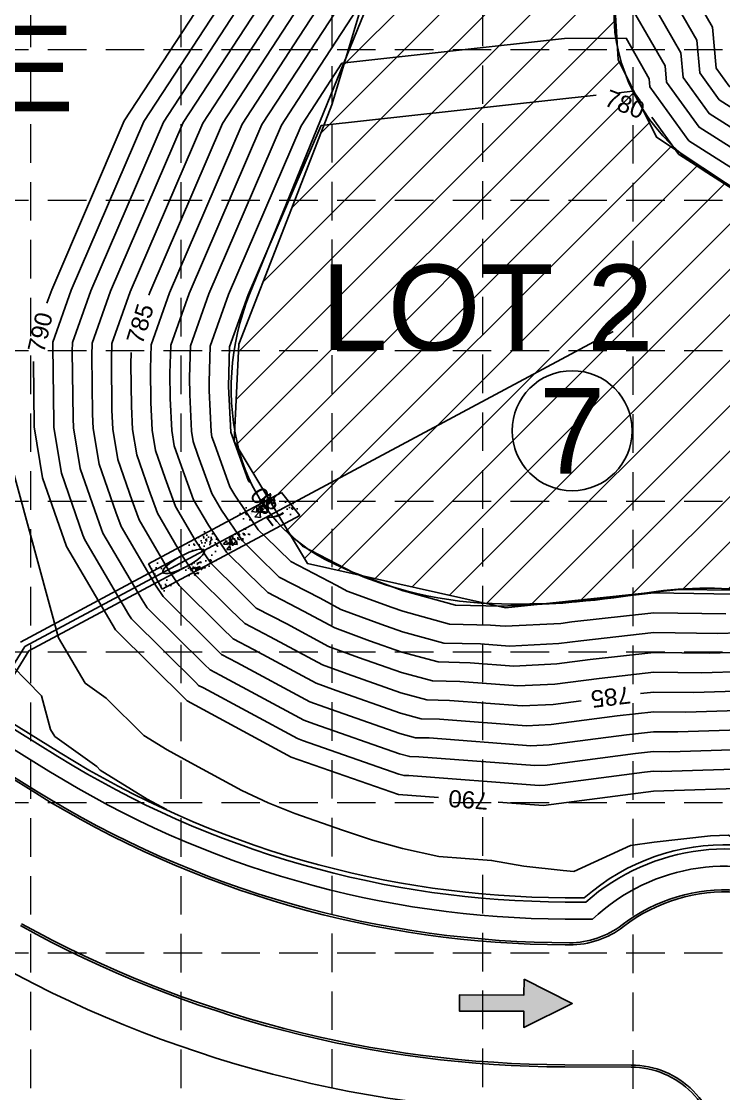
# Model space of a CAD drawing. Extents: x -1498 to -89, y 689 to 2942.
# Drawn here: x -549.7 to -385.8, y 1958.2 to 2208.5 of the extents above; entities that cross this region are included whole.
import ezdxf
from ezdxf.enums import TextEntityAlignment as Align

# ---------------------------------------------------------------- set-up
doc = ezdxf.new("R2010")
doc.units = 0
doc.header["$LTSCALE"] = 40
doc.header["$MEASUREMENT"] = 0
for name, pattern in [('DASHED', [0.75, 0.5, -0.25]), ('HIDDEN', [0.375, 0.25, -0.125]), ('PHANTOM2', [1.25, 0.625, -0.125, 0.125, -0.125, 0.125, -0.125])]:
    doc.linetypes.add(name, pattern=pattern)
doc.layers.get('0').update_dxf_attribs({"color": 2, "linetype": 'CONTINUOUS'})
for name, color, linetype in [('-HATCH', 2, 'CONTINUOUS'), ('ARROWS', 252, 'CONTINUOUS'), ('CONT-PROP-MAJ', 5, 'CONTINUOUS'), ('CONT-PROP-MIN', 3, 'CONTINUOUS'), ('CONT-PROP-TEXT', 4, 'CONTINUOUS'), ('CTRL-LOTS-TEXT', 2, 'CONTINUOUS'), ('CTRL-ROW', 3, 'PHANTOM2'), ('FEAT-PVMT-BC', 115, 'CONTINUOUS'), ('FEAT-PVMT-FC', 115, 'CONTINUOUS'), ('FEAT-PVMT-SWLK', 115, 'CONTINUOUS'), ('GRAD-CHAN', 1, 'CONTINUOUS'), ('GRID', 254, 'DASHED'), ('SODDED LOT', 2, 'CONTINUOUS'), ('UTIL-STRM-AG', 1, 'CONTINUOUS'), ('UTIL-STRM-CL', 2, 'CONTINUOUS'), ('UTIL-STRM-UG', 1, 'CONTINUOUS')]:
    doc.layers.add(name, color=color, linetype=linetype)
doc.styles.get("Standard").update_dxf_attribs({"font": 'ARIAL.TTF'})
pattern_1 = [(45, (0, 0), (-5.303300858899106, 5.303300858899107), [])]

# ---------------------------------------------------------------- blocks, each defined once
blk = doc.blocks.new('arrow')
blk.add_lwpolyline([(-67.00679329302966, -25.35842018353742), (-59.3270347441985, -25.41938721699262), (-59.57091179542658, -56.1384215279777), (-51.89114823905948, -56.19938584448118), (-51.64727869913713, -25.48035696739953), (-43.96752265407486, -25.54132400085473), (-55.30425519266737, -2.410587189246144), (-67.00678578172392, -25.35840795725562)], close=True)
at = {"color": 254}
for points in [[(-43.96751955730906, -25.54132267721434), (-67.00679354271597, -25.35841771446121), (-55.30425158724847, -2.410596210431322), (-67.00679354271597, -25.35841771446121)], [(-59.57090883123692, -56.13841801592571), (-51.89115083610795, -56.19938633684342), (-59.32703554756517, -25.41938603537892), (-51.64727755243712, -25.48035435629663)]]:
    blk.add_solid(points, dxfattribs=at)

msp = doc.modelspace()

# ---------------------------------------------------------------- hatches: boundary and pattern name
at = {"layer": '-HATCH'}
h = msp.add_hatch(dxfattribs=at)
h.set_pattern_fill('AR-CONC', color=1, scale=1.5, style=0)
h.set_pattern_definition([(49.99999999999999, (-1.245813786967119, 0.04448233537368651), (10.7589027390113, -0.9412820247389266), [1.125, -12.375]), (355, (-1.245813786967119, 0.04448233537368651), (-2.081270004195, 11.28288200550018), [0.8999999999999999, -9.899999999999999]), (100.4514, (-0.3492385869671191, -0.03395776462631349), (8.677640725710324, 10.3415931309143), [0.9561028500000002, -10.51713168]), (46.18420000000001, (-1.245813786967119, 3.044482335373687), (16.00861572938467, -2.482785214935271), [1.6875, -18.5625]), (96.6356, (0.08823738803288084, 2.837582730373686), (14.01994058323055, 14.61176806350663), [1.43415432, -15.775695]), (351.1842, (-1.245813786967119, 3.044482335373687), (14.01992917700441, 14.61177901387987), [1.35, -14.85]), (21, (0.2541862130328809, 2.294482335373687), (8.953605781776925, -6.039283359980082), [1.125, -12.375]), (326.0000000000001, (0.2541862130328809, 2.294482335373687), (3.649729978823726, 10.8772506757028), [0.8999999999999999, -9.899999999999999]), (71.4514, (1.000319708032881, 1.791208245373686), (12.60333942872235, 4.837957450649286), [0.9561028500000002, -10.51713168]), (37.50000000000001, (-1.245813786967119, 0.04448233537368651), (0.18239782975936, 4.993407807469673), [0, -9.78, 0, -10.05, 0, -9.9375]), (7.499999999999999, (-1.245813786967119, 0.04448233537368651), (3.946043061632229, 5.916175678235404), [0, -5.73, 0, -9.555, 0, -3.7875]), (327.5, (-4.590813786967119, 0.04448233537368651), (8.007336542586136, -0.338323076015697), [0, -3.75, 0, -11.7, 0, -15.525]), (317.5, (-6.090813786967119, 0.04448233537368651), (8.747792540135794, 1.501574734984765), [0, -4.875, 0, -7.77, 0, -11.025])])
h.paths.add_polyline_path([(-521.2751061095098, 2081.945697348314), (-518.0876272097003, 2075.995699174929), (-485.9617776878412, 2093.205867061606), (-490.2413561867955, 2098.570815571557)])
edge = h.paths.add_edge_path(flags=16)
edge.add_ellipse((-513.0702575780672, 2082.512341483631), major_axis=(-4.848146659794162, -2.597205029474248), ratio=0.2500000000000442, start_angle=0, end_angle=360)
h = msp.add_hatch(dxfattribs=at)
h.set_pattern_fill('AR-CONC', color=1, scale=1.5, style=0)
h.set_pattern_definition([(49.99999999999999, (-0.1334738866025873, 0.2668693375308067), (10.7589027390113, -0.9412820247389266), [1.125, -12.375]), (355, (-0.1334738866025873, 0.2668693375308067), (-2.081270004195, 11.28288200550018), [0.8999999999999999, -9.899999999999999]), (100.4514, (0.7631013133974127, 0.1884292375308066), (8.677640725710324, 10.3415931309143), [0.9561028500000002, -10.51713168]), (46.18420000000001, (-0.1334738866025873, 3.266869337530807), (16.00861572938467, -2.482785214935271), [1.6875, -18.5625]), (96.6356, (1.200577288397413, 3.059969732530806), (14.01994058323055, 14.61176806350663), [1.43415432, -15.775695]), (351.1842, (-0.1334738866025873, 3.266869337530807), (14.01992917700441, 14.61177901387987), [1.35, -14.85]), (21, (1.366526113397413, 2.516869337530807), (8.953605781776925, -6.039283359980082), [1.125, -12.375]), (326.0000000000001, (1.366526113397413, 2.516869337530807), (3.649729978823726, 10.8772506757028), [0.8999999999999999, -9.899999999999999]), (71.4514, (2.112659608397413, 2.013595247530807), (12.60333942872235, 4.837957450649286), [0.9561028500000002, -10.51713168]), (37.50000000000001, (-0.1334738866025873, 0.2668693375308067), (0.18239782975936, 4.993407807469673), [0, -9.78, 0, -10.05, 0, -9.9375]), (7.499999999999999, (-0.1334738866025873, 0.2668693375308067), (3.946043061632229, 5.916175678235404), [0, -5.73, 0, -9.555, 0, -3.7875]), (327.5, (-3.478473886602587, 0.2668693375308067), (8.007336542586136, -0.338323076015697), [0, -3.75, 0, -11.7, 0, -15.525]), (317.5, (-4.978473886602587, 0.2668693375308067), (8.747792540135794, 1.501574734984765), [0, -4.875, 0, -7.77, 0, -11.025])])
h.paths.add_polyline_path([(-520.1627662091453, 2082.168084350471), (-516.9752873093357, 2076.218086177086), (-484.8494377874766, 2093.428254063763), (-489.129016286431, 2098.793202573714)])
edge = h.paths.add_edge_path(flags=16)
edge.add_ellipse((-511.9579176777026, 2082.734728485788), major_axis=(-4.848146659794162, -2.597205029474248), ratio=0.2500000000000442, start_angle=0, end_angle=360)
h = msp.add_hatch(dxfattribs=at)
h.set_pattern_fill('AR-CONC', color=1, scale=1.5, style=0)
h.set_pattern_definition([(50, (0, 0), (10.7589027390113, -0.9412820247389266), [1.125, -12.375]), (355, (0, 0), (-2.081270004195, 11.28288200550018), [0.8999999999999999, -9.899999999999999]), (100.4514, (0.8965752, -0.0784401), (8.677640725710324, 10.3415931309143), [0.9561028500000002, -10.51713168]), (46.18420000000001, (0, 3), (16.00861572938467, -2.482785214935271), [1.6875, -18.5625]), (96.6356, (1.334051175, 2.793100395), (14.01994058323055, 14.61176806350663), [1.43415432, -15.775695]), (351.1842, (0, 3), (14.01992917700441, 14.61177901387987), [1.35, -14.85]), (21, (1.5, 2.25), (8.953605781776925, -6.039283359980082), [1.125, -12.375]), (326.0000000000001, (1.5, 2.25), (3.649729978823726, 10.8772506757028), [0.8999999999999999, -9.899999999999999]), (71.4514, (2.246133495, 1.74672591), (12.60333942872235, 4.837957450649286), [0.9561028500000002, -10.51713168]), (37.50000000000001, (0, 0), (0.18239782975936, 4.993407807469673), [0, -9.78, 0, -10.05, 0, -9.9375]), (7.499999999999999, (0, 0), (3.946043061632229, 5.916175678235404), [0, -5.73, 0, -9.555, 0, -3.7875]), (327.5, (-3.345, 0), (8.007336542586136, -0.338323076015697), [0, -3.75, 0, -11.7, 0, -15.525]), (317.5, (-4.845, 0), (8.747792540135794, 1.501574734984765), [0, -4.875, 0, -7.77, 0, -11.025])])
h.paths.add_polyline_path([(-520.0292923225427, 2081.90121501294), (-516.8418134227331, 2075.951216839555), (-484.715963900874, 2093.161384726232), (-488.9955423998284, 2098.526333236183)])
edge = h.paths.add_edge_path(flags=16)
edge.add_ellipse((-511.8244437911, 2082.467859148257), major_axis=(-4.848146659794162, -2.597205029474248), ratio=0.2500000000000442, start_angle=0, end_angle=360)
h = msp.add_hatch(dxfattribs=at)
h.set_pattern_fill('AR-CONC', color=1, scale=1.5, style=0)
h.set_pattern_definition([(49.99999999999999, (0.1334853890039085, 1.334340518977115), (10.7589027390113, -0.9412820247389266), [1.125, -12.375]), (355, (0.1334853890039085, 1.334340518977115), (-2.081270004195, 11.28288200550018), [0.8999999999999999, -9.899999999999999]), (100.4514, (1.030060589003909, 1.255900418977115), (8.677640725710324, 10.3415931309143), [0.9561028500000002, -10.51713168]), (46.18420000000001, (0.1334853890039085, 4.334340518977115), (16.00861572938467, -2.482785214935271), [1.6875, -18.5625]), (96.6356, (1.467536564003908, 4.127440913977114), (14.01994058323055, 14.61176806350663), [1.43415432, -15.775695]), (351.1842, (0.1334853890039085, 4.334340518977115), (14.01992917700441, 14.61177901387987), [1.35, -14.85]), (21, (1.633485389003908, 3.584340518977115), (8.953605781776925, -6.039283359980082), [1.125, -12.375]), (326.0000000000001, (1.633485389003908, 3.584340518977115), (3.649729978823726, 10.8772506757028), [0.8999999999999999, -9.899999999999999]), (71.4514, (2.379618884003909, 3.081066428977115), (12.60333942872235, 4.837957450649286), [0.9561028500000002, -10.51713168]), (37.50000000000001, (0.1334853890039085, 1.334340518977115), (0.18239782975936, 4.993407807469673), [0, -9.78, 0, -10.05, 0, -9.9375]), (7.499999999999999, (0.1334853890039085, 1.334340518977115), (3.946043061632229, 5.916175678235404), [0, -5.73, 0, -9.555, 0, -3.7875]), (327.5, (-3.211514610996091, 1.334340518977115), (8.007336542586136, -0.338323076015697), [0, -3.75, 0, -11.7, 0, -15.525]), (317.5, (-4.711514610996091, 1.334340518977115), (8.747792540135794, 1.501574734984765), [0, -4.875, 0, -7.77, 0, -11.025])])
h.paths.add_polyline_path([(-519.8958069335388, 2083.235555531917), (-516.7083280337292, 2077.285557358533), (-484.5824785118701, 2094.49572524521), (-488.8620570108245, 2099.86067375516)])
edge = h.paths.add_edge_path(flags=16)
edge.add_ellipse((-511.6909584020961, 2083.802199667234), major_axis=(-4.848146659794162, -2.597205029474248), ratio=0.2500000000000442, start_angle=0, end_angle=360)
h = msp.add_hatch(dxfattribs=at)
h.set_pattern_fill('AR-CONC', color=1, scale=1.5, style=0)
h.set_pattern_definition([(49.99999999999999, (1.067848604829123, 0.08895850206954492), (10.7589027390113, -0.9412820247389266), [1.125, -12.375]), (355, (1.067848604829123, 0.08895850206954492), (-2.081270004195, 11.28288200550018), [0.8999999999999999, -9.899999999999999]), (100.4514, (1.964423804829123, 0.01051840206954492), (8.677640725710324, 10.3415931309143), [0.9561028500000002, -10.51713168]), (46.18420000000001, (1.067848604829123, 3.088958502069545), (16.00861572938467, -2.482785214935271), [1.6875, -18.5625]), (96.6356, (2.401899779829123, 2.882058897069545), (14.01994058323055, 14.61176806350663), [1.43415432, -15.775695]), (351.1842, (1.067848604829123, 3.088958502069545), (14.01992917700441, 14.61177901387987), [1.35, -14.85]), (21, (2.567848604829123, 2.338958502069545), (8.953605781776925, -6.039283359980082), [1.125, -12.375]), (326.0000000000001, (2.567848604829123, 2.338958502069545), (3.649729978823726, 10.8772506757028), [0.8999999999999999, -9.899999999999999]), (71.4514, (3.313982099829123, 1.835684412069545), (12.60333942872235, 4.837957450649286), [0.9561028500000002, -10.51713168]), (37.50000000000001, (1.067848604829123, 0.08895850206954492), (0.18239782975936, 4.993407807469673), [0, -9.78, 0, -10.05, 0, -9.9375]), (7.499999999999999, (1.067848604829123, 0.08895850206954492), (3.946043061632229, 5.916175678235404), [0, -5.73, 0, -9.555, 0, -3.7875]), (327.5, (-2.277151395170876, 0.08895850206954492), (8.007336542586136, -0.338323076015697), [0, -3.75, 0, -11.7, 0, -15.525]), (317.5, (-3.777151395170876, 0.08895850206954492), (8.747792540135794, 1.501574734984765), [0, -4.875, 0, -7.77, 0, -11.025])])
h.paths.add_polyline_path([(-518.9614437177136, 2081.99017351501), (-515.773964817904, 2076.040175341625), (-483.6481152960449, 2093.250343228302), (-487.9276937949992, 2098.615291738252)])
edge = h.paths.add_edge_path(flags=16)
edge.add_ellipse((-510.7565951862709, 2082.556817650327), major_axis=(-4.848146659794162, -2.597205029474248), ratio=0.2500000000000442, start_angle=0, end_angle=360)
h = msp.add_hatch(dxfattribs=at)
h.set_pattern_fill('AR-CONC', color=1, scale=1.5, style=0)
h.set_pattern_definition([(49.99999999999999, (-0.4894272556794022, -1.200905850212621), (10.7589027390113, -0.9412820247389266), [1.125, -12.375]), (355, (-0.4894272556794022, -1.200905850212621), (-2.081270004195, 11.28288200550018), [0.8999999999999999, -9.899999999999999]), (100.4514, (0.4071479443205979, -1.279345950212621), (8.677640725710324, 10.3415931309143), [0.9561028500000002, -10.51713168]), (46.18420000000001, (-0.4894272556794022, 1.799094149787379), (16.00861572938467, -2.482785214935271), [1.6875, -18.5625]), (96.6356, (0.8446239193205978, 1.592194544787379), (14.01994058323055, 14.61176806350663), [1.43415432, -15.775695]), (351.1842, (-0.4894272556794022, 1.799094149787379), (14.01992917700441, 14.61177901387987), [1.35, -14.85]), (21, (1.010572744320598, 1.049094149787379), (8.953605781776925, -6.039283359980082), [1.125, -12.375]), (326.0000000000001, (1.010572744320598, 1.049094149787379), (3.649729978823726, 10.8772506757028), [0.8999999999999999, -9.899999999999999]), (71.4514, (1.756706239320598, 0.545820059787379), (12.60333942872235, 4.837957450649286), [0.9561028500000002, -10.51713168]), (37.50000000000001, (-0.4894272556794022, -1.200905850212621), (0.18239782975936, 4.993407807469673), [0, -9.78, 0, -10.05, 0, -9.9375]), (7.499999999999999, (-0.4894272556794022, -1.200905850212621), (3.946043061632229, 5.916175678235404), [0, -5.73, 0, -9.555, 0, -3.7875]), (327.5, (-3.834427255679402, -1.200905850212621), (8.007336542586136, -0.338323076015697), [0, -3.75, 0, -11.7, 0, -15.525]), (317.5, (-5.334427255679402, -1.200905850212621), (8.747792540135794, 1.501574734984765), [0, -4.875, 0, -7.77, 0, -11.025])])
h.paths.add_polyline_path([(-520.5187195782221, 2080.700309162728), (-517.3312406784125, 2074.750310989343), (-485.2053911565534, 2091.96047887602), (-489.4849696555078, 2097.32542738597)])
edge = h.paths.add_edge_path(flags=16)
edge.add_ellipse((-512.3138710467795, 2081.266953298044), major_axis=(-4.848146659794162, -2.597205029474248), ratio=0.2500000000000442, start_angle=0, end_angle=360)
at = {"layer": 'GRAD-CHAN', "linetype": 'Continuous'}
h = msp.add_hatch(dxfattribs=at)
h.set_pattern_fill('ANSI31', color=5, scale=60, style=0)
h.set_pattern_definition(pattern_1)
h.paths.add_polyline_path([(-322.1609258969011, 2049.157935415402), (-288.0052957986627, 2106.420015608302), (-401.5015971480725, 2181.465346109215), (-410.3962903973079, 2199.604265610892), (-412.5310220323763, 2234.459446046126), (-427.0760719928867, 2291.524381337052), (-462.7201622363373, 2334.417650956658), (-517.2038664520005, 2356.908660349849), (-665.2751738983243, 2364.295993388837), (-681.7680828931316, 2319.633176108481), (-609.325904456271, 2309.79507062868), (-510.209555187037, 2308.299763438199), (-474.0028280182578, 2276.775746051088), (-461.0988064569256, 2243.066689690415), (-477.2815587954874, 2189.006883939697), (-488.3109767649858, 2160.553676164262), (-498.9846141959124, 2133.167462314916), (-500.0519765560448, 2110.404897915221), (-482.9741649643274, 2081.951690139786), (-436.7217545364583, 2071.637401866028), (-396.1619433626247, 2075.90538667365), (-370.1894385216729, 2075.54972203162), (-344.5727142192927, 2064.879769115832), (-322.8696588188668, 2050.297500586085)])
at = {"layer": 'SODDED LOT', "linetype": 'Continuous'}
h = msp.add_hatch(dxfattribs=at)
h.set_pattern_fill('ANSI31', color=256, scale=60, style=0)
h.set_pattern_definition(pattern_1)
h.paths.add_polyline_path([(-875.380988619976, 1198.25064252826), (-875.035203375317, 1052.724119267622), (-815.9054664425148, 1053.415455322261), (-816.251251687172, 1197.904974500941)])
h.paths.add_polyline_path([(-360.0689778574779, 1463.810326588778), (-223.944822537007, 1463.306339446583), (-223.4406607028432, 1408.875450499058), (-360.283727725011, 1409.180164674686)])
h.paths.add_polyline_path([(-735.3661224161187, 2022.023952424515), (-629.45047553728, 1959.742119428206), (-608.6827025416169, 1993.420441332768), (-598.9910766772955, 2009.106235350045), (-598.6840660337857, 2013.789273437915), (-599.3994925073166, 2021.417824315864), (-602.3406685050722, 2027.616013036723), (-606.394736518545, 2032.065998478578), (-609.2564309102672, 2033.814207926261), (-694.791993292918, 2087.026363544829), (-700.5921031056314, 2077.72938272875)])
h.paths.add_polyline_path([(-915.7014782504612, 1518.725098957657), (-791.7794863190866, 1517.605712184128), (-791.032968849735, 1743.722673208436), (-915.7014782504612, 1742.976411246965)])
h.paths.add_polyline_path([(-1077.910024363673, 1352.130394424815), (-953.2010495085287, 1352.461812806493), (-953.7072012584449, 1297.393983204874), (-1077.962084240506, 1297.812811750503)])
h.paths.add_polyline_path([(-1070.216757014938, 2354.027174105138), (-1064.554365475604, 2363.546992236851), (-968.2710495726496, 2520.795748989505), (-874.5732438584528, 2461.982532657868), (-977.0305666921722, 2295.495810829327)])
edge = h.paths.add_edge_path()
edge.add_line((-1356.955668666578, 2233.538252885843), (-1160.325030770842, 2150.053570213011))
edge.add_line((-1160.325030770842, 2150.053570213011), (-1137.265334925411, 2197.403094675179))
edge.add_line((-1137.265334925411, 2197.403094675179), (-1106.373572231965, 2253.534675745553))
edge.add_line((-1106.373572231965, 2253.534675745553), (-1084.871957415267, 2287.489268052562))
edge.add_line((-1084.871957415267, 2287.489268052562), (-1075.835048340447, 2304.62232023533))
edge.add_line((-1075.835048340447, 2304.62232023533), (-1074.135131177994, 2311.013563895568))
edge.add_line((-1074.135131177994, 2311.013563895568), (-1075.745352600381, 2319.27652010105))
edge.add_line((-1075.745352600381, 2319.27652010105), (-1078.536410734121, 2323.998211123804))
edge.add_line((-1078.536410734121, 2323.998211123804), (-1083.367075001283, 2328.397971191284))
edge.add_line((-1083.367075001283, 2328.397971191284), (-1131.040464367745, 2357.781850863873))
edge.add_line((-1131.040464367745, 2357.781850863873), (-1136.779933510847, 2348.16310564682))
edge.add_line((-1136.779933510847, 2348.16310564682), (-1204.166946630341, 2239.507614504957))
edge.add_line((-1204.166946630341, 2239.507614504957), (-1202.490298829538, 2242.263983297362))
edge.add_line((-1202.490298829538, 2242.263983297362), (-1259.929527565697, 2271.908427918804))
edge.add_line((-1259.929527565697, 2271.908427918804), (-1186.100432506724, 2392.422986162896))
edge.add_line((-1186.100432506724, 2392.422986162896), (-1263.124354558571, 2440.197822451028))
edge.add_line((-1263.124354558571, 2440.197822451028), (-1268.333781460333, 2442.213684658317))
edge.add_line((-1268.333781460333, 2442.213684658317), (-1276.904141559417, 2442.045693056704))
edge.add_line((-1276.904141559417, 2442.045693056704), (-1279.760924424976, 2441.037768121737))
edge.add_line((-1279.760924424976, 2441.037768121737), (-1285.138401437325, 2439.861851585157))
edge.add_arc((-1296.388269308244, 2477.442215824039), 39.22809329345707, 77.11254644512252, 286.665330944243, ccw=False)
edge.add_line((-1287.638966378536, 2515.682155699572), (-1242.592829422001, 2722.583025432946))
edge.add_line((-1242.592829422001, 2722.583025432946), (-1353.538672756116, 2823.752381960453))
edge.add_line((-1353.538672756116, 2823.752381960453), (-1356.598898626875, 2240.244598775067))
edge.add_line((-1356.598898626875, 2240.244598775067), (-1356.955668666578, 2233.538252885843))
h.paths.add_polyline_path([(-995.8969464311285, 1052.969601799336), (-995.2785082212831, 1198.376242976263), (-1154.555494345805, 1198.178092709049), (-1154.761191822028, 1194.271302525272), (-1166.485614397085, 1194.271302525272), (-1166.485614397085, 1198.383713245037), (-1171.216518321391, 1197.972472173061), (-1178.621420422185, 1194.888164133237), (-1181.089709620046, 1192.215090996712), (-1180.731179712655, 1052.988663013634)])
h.paths.add_polyline_path([(-480.1734832041657, 1197.724078025441), (-425.4683527011566, 1197.447881647126), (-425.9424127461753, 1052.476810807288), (-480.7358471984644, 1052.262011278784), (-480.2790982702445, 1196.203751871805)])
h.paths.add_polyline_path([(-353.5970126745124, 1243.741513536016), (-224.2705936001166, 1244.084374814952), (-224.04602068026, 1129.818329364937), (-353.3579467266391, 1204.39563874074), (-348.6809200588687, 1218.745408190008), (-348.6809200588687, 1228.693566968466), (-350.9114430804166, 1238.727482705233)])

# ---------------------------------------------------------------- linework, layer by layer
at = {"layer": 'CONT-PROP-MAJ', "color": 35}
for points in [[(-427.1588, 2303.3059), (-417.8036, 2287.2719), (-417.1033, 2286.0716), (-416.5979, 2284.9065), (-416.1285, 2283.5401), (-415.629, 2282.0859), (-408.8241, 2262.2769), (-408.5836, 2261.5771), (-406.1782, 2241.8649), (-399.2112, 2225.987), (-388.3939, 2207.1625), (-387.5157, 2197.5694), (-384.4827, 2193.372), (-355.4741, 2174.9572)], [(-485.9863, 2281.2822), (-480.377, 2273.4697), (-479.0512000000001, 2271.0501), (-473.9042, 2260.7458), (-470.5537, 2249.5645), (-470.3458, 2246.5176), (-469.5942, 2235.4988), (-486.2191, 2210.0235), (-502.7743, 2184.655), (-519.7325000000001, 2145.2651), (-519.9622, 2144.6191)], [(-543.7726, 2142.7451), (-542.6572, 2145.8823), (-525.6990000000001, 2185.2722), (-492.6217, 2235.9586), (-492.5189, 2236.1161), (-492.5236, 2236.1842), (-493.4785, 2250.1818), (-493.4851, 2250.2041), (-493.4954, 2250.2247), (-500.3741, 2262.7784), (-500.3876, 2262.7971), (-508.4585, 2271.6534), (-508.4769, 2271.6693), (-514.1919, 2274.6588)], [(-496.4285, 2100.8844), (-496.7929, 2101.4253), (-496.8044, 2101.4448), (-500.85, 2112.5861), (-500.8556, 2112.6022), (-500.8575, 2112.614), (-501.3633, 2123.2816), (-501.3635, 2123.3011), (-501.1106, 2132.5462), (-496.8078, 2144.6479), (-479.8496, 2184.0378), (-479.7554, 2184.1823), (-415.5608, 2191.2871)], [(-410.2687, 2191.8729), (-407.0675, 2192.2272), (-406.9255, 2192.2278), (-406.8718, 2192.1345), (-406.8701, 2192.1153), (-405.3081, 2189.9537)], [(-402.5449, 2186.1296), (-396.2548, 2177.4244), (-396.1224, 2177.3403), (-286.1776, 2107.2032), (-286.1687, 2107.2023), (-286.1518, 2107.1955), (-286.1385, 2107.1686), (-286.1071, 2107.1506), (-286.1647, 2107.0583), (-286.7651, 2106.1131), (-304.8524, 2077.6991), (-304.8556, 2077.6966), (-322.2813, 2049.0483), (-322.3379, 2048.956), (-322.3919, 2048.9859), (-329.4278, 2053.4769)], [(-524.0879, 2131.2408), (-524.1639, 2128.4607), (-524.0394, 2118.6575), (-523.7822, 2113.2312), (-522.8104000000001, 2107.2968), (-520.0139, 2099.2553), (-517.9911000000001, 2093.6846), (-512.2625, 2083.9352), (-509.2283, 2079.4312), (-500.886, 2071.1539), (-497.5989, 2067.9537), (-491.6568, 2064.872), (-479.4738, 2058.3048), (-473.6582, 2056.1714), (-461.1401, 2051.7941), (-455.0716, 2050.1348), (-449.7616, 2050.0162), (-432.8268, 2048.7259), (-425.6205, 2049.0815), (-419.083, 2049.9359)], [(-452.3567, 2027.3271), (-461.7115, 2028.0399), (-486.7226, 2036.7857), (-511.0642, 2049.907), (-527.7321000000001, 2066.445), (-539.1778, 2085.9244), (-544.7652, 2101.9913), (-546.7069, 2113.8484), (-546.7156, 2114.0334), (-546.907, 2129.1004)], [(-487.966, 2089.7316), (-484.1335, 2086.0004), (-472.2493, 2079.8371), (-472.225, 2079.824), (-460.5937, 2075.5571), (-460.5687, 2075.5484), (-448.4317, 2072.2296), (-437.8118, 2071.9925), (-437.778, 2071.99), (-423.3653, 2072.7012), (-423.3396, 2072.7045), (-402.0998, 2075.075), (-383.3886, 2074.838), (-383.3644, 2074.8388), (-368.9517, 2073.1794), (-358.0789, 2070.0977), (-346.1948, 2064.1714), (-346.1501, 2064.1507), (-341.2287, 2061.0094)], [(-268.3032, 1993.2011), (-282.1757, 1996.4568), (-290.1199, 2007.0328), (-291.5373, 2008.2182), (-306.9424, 2018.2518), (-308.2814, 2019.0167), (-313.3918, 2021.3556), (-332.8915, 2032.1478), (-339.6795, 2036.4806), (-362.0757, 2046.8859), (-368.0177, 2049.849), (-373.4542, 2051.3899), (-380.6605, 2052.2195), (-392.7715, 2051.8307), (-402.1271, 2051.9492), (-405.1833, 2051.6081)], [(-438.3972, 2026.2635), (-427.8756, 2025.4618), (-402.1545, 2028.8234), (-377.9566, 2029.6003), (-346.5868, 2010.1209), (-322.8145, 2008.6943), (-316.4266, 2005.7707), (-301.6979, 1997.3565), (-299.1304, 1995.6842), (-295.9098, 1992.9907)]]:
    msp.add_lwpolyline(points, dxfattribs=at)
at = {"layer": 'CONT-PROP-MIN', "color": 35}
for points in [[(-515.8808, 2024.5239), (-520.3344000000001, 2026.9688), (-531.2978, 2033.7073), (-532.1382, 2034.5412), (-541.9486, 2041.6112), (-542.8937000000001, 2043.2196), (-545.051, 2051.0941), (-565.5114, 2071.9295), (-632.2493000000001, 2155.1813), (-694.5297, 2239.5443), (-684.1335, 2288.02), (-702.1512, 2293.6664), (-706.0021, 2295.1366), (-715.0396000000001, 2297.6421), (-716.8791, 2298.6414), (-728.0959, 2305.5786), (-739.4064000000001, 2312.4469), (-745.0462, 2318.6493), (-795.7874, 2350.1122)], [(-465.0093, 2235.3754), (-484.9386, 2204.8365), (-498.1894, 2184.5316), (-515.1476, 2145.1417), (-519.4504000000001, 2133.04), (-519.6038, 2127.4288), (-519.5042, 2119.5823), (-519.1973, 2113.1078), (-518.4194, 2108.3578), (-516.1811, 2101.9214), (-513.7537, 2095.2366), (-509.1686, 2087.4332), (-505.5275, 2082.0284), (-498.8503, 2075.4033), (-494.9058, 2071.563), (-487.7753, 2067.865), (-478.024, 2062.6087), (-471.0453, 2060.0486), (-461.0258, 2056.545), (-453.7436, 2054.5537), (-447.3717, 2054.4115), (-433.817, 2053.3787), (-425.1694, 2053.8054), (-414.8656, 2055.1521), (-402.1217, 2056.5744), (-390.8949, 2056.4322), (-381.2013, 2056.7434)], [(-491.3412, 2230.7716), (-521.114, 2185.1488), (-538.0722000000001, 2145.7589), (-542.375, 2133.6572), (-542.4043, 2132.5884), (-542.1804000000001, 2114.9582), (-542.1219, 2113.725), (-540.3742, 2103.0524), (-535.345, 2088.5906), (-534.9405, 2087.4764), (-524.6382, 2069.943), (-524.0313, 2069.0422), (-509.0286, 2054.1564), (-508.3711, 2053.5163), (-507.1827, 2052.9), (-485.2728, 2041.0895), (-484.1097, 2040.6628), (-461.5972, 2032.7907), (-460.3835, 2032.4589), (-459.3215, 2032.4352), (-459.3215, 2032.4352), (-428.8658, 2030.1146), (-427.4246, 2030.1857), (-404.273, 2033.2115), (-402.149, 2033.4486), (-400.2779, 2033.4249), (-378.4974, 2034.1241)], [(-333.7434, 2156.4783), (-386.8371, 2190.1825), (-391.3866, 2196.4786), (-392.0895, 2204.1569), (-408.3154, 2232.3936)], [(-381.7421, 2061.2672), (-389.0183, 2061.0336), (-402.1162, 2061.1996), (-416.9841, 2059.5402), (-424.7184, 2058.5294), (-434.8073, 2058.0315), (-444.9817, 2058.8068), (-452.4156, 2058.9727), (-460.9116, 2061.2958), (-468.4324, 2063.9257), (-476.5743000000001, 2066.9125), (-483.8938, 2070.858), (-492.2127, 2075.1724), (-496.8147, 2079.6527), (-501.8267, 2084.6256), (-506.0747, 2090.9312), (-509.5164, 2096.7887), (-512.3484, 2104.5876), (-514.0285, 2109.4189), (-514.6123, 2112.9843), (-514.969, 2120.5071), (-515.0438, 2126.3969), (-514.8654, 2132.9165), (-510.5626, 2145.0182), (-493.6044, 2184.4081), (-483.6581, 2199.6495), (-465.2317, 2227.8854)], [(-411.9264, 2229.2407), (-395.7851, 2201.1513), (-395.2574, 2195.3877), (-389.1915, 2186.9929), (-349.3381, 2161.6938)], [(-490.0607, 2225.5846), (-516.5291, 2185.0253), (-533.4873, 2145.6354), (-537.7901, 2133.5337), (-537.8442, 2131.5564), (-537.6452, 2115.8831), (-537.537, 2113.6015), (-535.9833, 2104.1135), (-531.5122, 2091.2567), (-530.7031000000001, 2089.0285), (-521.5443, 2073.4411), (-520.3306, 2071.6395), (-506.9929, 2058.4058), (-505.6781, 2057.1257), (-503.3012000000001, 2055.893), (-483.8231, 2045.3934), (-481.4968, 2044.54), (-461.4829, 2037.5416), (-459.0555, 2036.8778), (-456.9316, 2036.8304), (-429.8561, 2034.7674), (-426.9735, 2034.9097), (-406.3915, 2037.5996), (-402.1436, 2038.0737), (-398.4013, 2038.0263), (-379.0382, 2038.648)], [(-488.7802, 2220.3975), (-511.9442, 2184.9019), (-528.9024000000001, 2145.512), (-533.2052, 2133.4103), (-533.2841000000001, 2130.5245), (-533.1099, 2116.8079), (-532.9521, 2113.4781), (-531.5923, 2105.1746), (-527.6795000000001, 2093.9229), (-526.4658000000001, 2090.5805), (-518.4504000000001, 2076.9391), (-516.6298, 2074.2367), (-504.9573, 2062.6551), (-502.985, 2060.735), (-499.4197, 2058.886), (-482.3733, 2049.6972), (-478.8839, 2048.4171), (-461.3687, 2042.2924), (-457.7276, 2041.2968), (-454.5416, 2041.2257), (-430.8463, 2039.4203), (-426.5225, 2039.6336), (-408.51, 2041.9877), (-402.1381, 2042.6989), (-396.5247, 2042.6278), (-379.5789, 2043.1718)], [(-380.1197, 2047.6957), (-394.6481, 2047.2292), (-402.1326, 2047.3241), (-410.6285, 2046.3758), (-426.0715, 2044.3575), (-431.8366, 2044.0731), (-452.1516, 2045.621), (-456.3996, 2045.7158), (-461.2544, 2047.0433), (-476.2711, 2052.2943), (-480.9236, 2054.001), (-495.5382, 2061.879), (-500.2919, 2064.3444), (-502.9216, 2066.9045), (-512.929, 2076.8339), (-515.3564, 2080.4371), (-522.2284000000001, 2092.1326), (-523.8467, 2096.5891), (-527.2014, 2106.2357), (-528.3671, 2113.3547), (-528.5747, 2117.7327), (-528.724, 2129.4926), (-528.6202000000001, 2133.2869), (-524.3174, 2145.3886), (-507.3592, 2184.7785), (-487.4996, 2215.2105)], [(-410.2594, 2216.9031), (-399.4807, 2198.1457), (-399.1283, 2194.2969), (-391.5459, 2183.8034), (-364.9329, 2166.9093)], [(-382.2828, 2065.7911), (-387.1418, 2065.6351), (-402.1107, 2065.8247), (-419.1026, 2063.9283), (-424.2674, 2063.2533), (-435.7975, 2062.6843), (-442.5917, 2063.202), (-451.0876, 2063.3917), (-460.7973, 2066.0467), (-465.8195, 2067.8028), (-475.1245, 2071.2163), (-480.0123, 2073.8511), (-489.5197, 2078.7817), (-494.779, 2083.902), (-498.1259, 2087.2229), (-502.9808, 2094.4293), (-505.2791, 2098.3407), (-508.5156, 2107.2538), (-509.6375, 2110.48), (-510.0274, 2112.8609), (-510.4337, 2121.4319), (-510.4837, 2125.3649), (-510.2805, 2132.7931), (-505.9777, 2144.8948), (-489.0195000000001, 2184.2847), (-482.3776, 2194.4625), (-470.0729, 2213.3177)], [(-385.2652, 2070.2365), (-402.1052, 2070.4499), (-421.2211, 2068.3164), (-423.8163, 2067.9772), (-436.7878, 2067.3372), (-440.2018, 2067.5973), (-449.7597, 2067.8106), (-460.683, 2070.7975), (-463.2066, 2071.68), (-473.6748, 2075.5201), (-476.1308, 2076.8441), (-486.8266, 2082.3911), (-492.7434, 2088.1514), (-494.4252, 2089.8201), (-499.8869, 2097.9273), (-501.0417, 2099.8927), (-504.6828, 2109.92), (-505.2466, 2111.5411), (-505.4425000000001, 2112.7375), (-505.8985, 2122.3567), (-505.9236, 2124.333), (-505.6956, 2132.6697), (-501.3928, 2144.7714), (-484.4346, 2184.1613), (-481.0971, 2189.2755), (-474.9142000000001, 2198.75), (-422.9351, 2204.5029), (-408.5924, 2204.5654), (-403.1763, 2195.1401), (-402.9992, 2193.2061), (-393.9003, 2180.6139), (-380.5276, 2172.1248)], [(-379.3597, 2015.0125), (-384.6784, 2018.5511), (-388.8781, 2018.4163), (-402.0264, 2016.8714), (-407.5741, 2016.1463), (-420.7415, 2010.0398), (-423.2283, 2010.3295), (-432.4405, 2011.3197), (-439.9755, 2012.6474), (-452.2777, 2013.5848), (-460.7859, 2015.3938), (-467.7792, 2017.3465), (-474.7319, 2019.6784), (-485.8642, 2023.5711), (-492.0942, 2026.1062), (-498.2901000000001, 2028.9987), (-510.1839000000001, 2035.4101), (-515.6993, 2038.4379), (-521.181, 2041.8072), (-529.9352, 2050.4931), (-534.8404, 2054.0281), (-541.0357, 2064.572), (-554.9193, 2115.2492)]]:
    msp.add_lwpolyline(points, dxfattribs=at)
at = {"layer": 'CTRL-LOTS-TEXT', "color": 7}
msp.add_circle((-421.16052846399, 2112.958824553381), 14, dxfattribs=at)
at = {"layer": 'CTRL-ROW', "color": 7, "linetype": 'Continuous'}
for p, q in [((-540.669541236106, 2037.750756124663), (-774.432111802819, 2182.811500669242)), ((-422.7556349423788, 2003.933144326833), (-418.3275491981676, 2003.918913414451))]:
    msp.add_line(p, q, dxfattribs=at)
for centre, radius, start, end in [((-422.0325372121982, 2228.931982389772), 225, 238.1784395550803, 269.8158643580762), ((-385.376344886918, 1966.312821694647), 50, 318.4062422488057, 131.2254864673476), ((-422.0325372121982, 2228.931982389772), 275, 239.1965411814503, 269.8158643580762)]:
    msp.add_arc(centre, radius, start, end, dxfattribs=at)
at = {"layer": 'FEAT-PVMT-BC', "color": 7, "linetype": 'Continuous'}
for p, q in [((-546.2059347572222, 2028.828965565624), (-771.8964091038526, 2168.880592162527)), ((-407.3826588106737, 1964.383534912149), (-422.8825787661212, 1964.433348311339))]:
    msp.add_line(p, q, dxfattribs=at)
for centre, radius, start, end in [((-422.0325372121972, 2228.931982389772), 235.4999999999999, 238.1784395550801, 270.0624904380459), ((-385.376344886918, 1966.312821694647), 39.5, 321.9935234746544, 127.6382052414992), ((-422.0325372121974, 2228.931982389771), 264.4999999999992, 241.0769450144373, 269.8158643580761), ((-421.7114081825624, 2013.429837467099), 20, 269.8158643580765, 307.6382052414992), ((-407.4469341644673, 1944.383638195443), 19.99999999999989, 359.8158643580765, 89.81586435807677)]:
    msp.add_arc(centre, radius, start, end, dxfattribs=at)
at = {"layer": 'FEAT-PVMT-FC', "color": 7, "linetype": 'Continuous'}
for p, q in [((-546.4695725439419, 2028.404118396146), (-772.1600468905724, 2168.455744993048)), ((-421.777290420201, 1992.929943332476), (-422.7909863869651, 1992.933201132645)), ((-407.3810519268288, 1964.883532330067), (-422.8809718822764, 1964.933345729257))]:
    msp.add_line(p, q, dxfattribs=at)
for centre, radius, start, end in [((-422.0325372121972, 2228.931982389772), 235.9999999999999, 238.1784395550801, 269.815864358076), ((-385.376344886918, 1966.312821694647), 39, 321.9935234746544, 127.6382052414992), ((-422.0325372121974, 2228.931982389771), 263.9999999999992, 241.0769450144373, 269.8158643580761), ((-421.7114081825624, 2013.429837467099), 20.5, 269.8158643580765, 307.6382052414992), ((-407.4469341644673, 1944.383638195443), 20.49999999999989, 359.8158643580765, 89.81586435807677)]:
    msp.add_arc(centre, radius, start, end, dxfattribs=at)
at = {"layer": 'FEAT-PVMT-SWLK', "color": 7, "linetype": 'Continuous'}
for p, q in [((-541.1968168095457, 2036.901061785707), (-775.8090817152145, 2182.489081903725)), ((-543.3059191033041, 2033.502284429883), (-777.9181840089728, 2179.090304547901)), ((-422.7588487100684, 2002.933149490998), (-417.9506156172586, 2002.91769686704)), ((-422.7717037808269, 1998.933170147657), (-416.396485698644, 1998.912681571964))]:
    msp.add_line(p, q, dxfattribs=at)
for centre, radius, start, end in [((-422.0325372121982, 2228.931982389772), 226, 238.1784395550803, 269.8158643580762), ((-422.0325372121982, 2228.931982389772), 230, 238.1784395550803, 269.8158643580762), ((-385.376344886918, 1966.312821694647), 49, 351.8627266643691, 131.6655292133533), ((-385.376344886918, 1966.312821694647), 45, 351.8627266643693, 133.5776070507552)]:
    msp.add_arc(centre, radius, start, end, dxfattribs=at)
at = {"layer": 'GRAD-CHAN', "color": 5}
for p, q in [((-411.2215974790715, 2206.040284489303), (-412.4611134249355, 2236.037926044411)), ((-466.4856708292837, 2218.352375740789), (-496.4481209269679, 2144.812575399208)), ((-286.3181192085515, 2107.054157825208), (-390.5808010716992, 2173.762634936344))]:
    msp.add_line(p, q, dxfattribs=at)
at = {"layer": 'GRAD-CHAN', "color": 5, "linetype": 'Continuous'}
msp.add_lwpolyline([(-322.1609258969011, 2049.157935415402), (-288.0052957986627, 2106.420015608302), (-401.5015971480725, 2181.465346109215), (-410.3962903973079, 2199.604265610892), (-412.5310220323763, 2234.459446046126), (-427.0760719928867, 2291.524381337052), (-462.7201622363373, 2334.417650956658), (-517.2038664520005, 2356.908660349849), (-665.2751738983243, 2364.295993388837), (-681.7680828931316, 2319.633176108481), (-609.325904456271, 2309.79507062868), (-510.209555187037, 2308.299763438199), (-474.0028280182578, 2276.775746051088), (-461.0988064569256, 2243.066689690415), (-477.2815587954874, 2189.006883939697), (-488.3109767649858, 2160.553676164262), (-498.9846141959124, 2133.167462314916), (-500.0519765560448, 2110.404897915221), (-482.9741649643274, 2081.951690139786), (-436.7217545364583, 2071.637401866028), (-396.1619433626247, 2075.90538667365), (-370.1894385216729, 2075.54972203162), (-344.5727142192927, 2064.879769115832), (-322.8696588188668, 2050.297500586085)], close=True, dxfattribs=at)
at = {"layer": 'GRAD-CHAN', "color": 5}
for centre, radius, start, end in [((-365.9582987708484, 2212.24662130874), 45.68681239336058, 187.8074998957887, 237.3884139629009), ((-442.6010275239189, 2122.873559498971), 58.14490421892131, 157.8324576364667, 194.9472218978698), ((-460.3989660395277, 2118.122183595618), 39.72366136236147, 194.9472218978695, 242.3987175264256), ((-436.5671970892001, 2163.705668017791), 91.16107248858675, 242.3987175264257, 267.9347740218537), ((-433.6878823629071, 2243.552198543975), 171.0595010736459, 267.9347740218537, 279.6897985127782), ((-389.9935788515344, 1987.655664615268), 88.54063035172501, 64.56212727326445, 99.68979851277821)]:
    msp.add_arc(centre, radius, start, end, dxfattribs=at)
at = {"layer": 'GRID', "color": 252, "linetype": 'HIDDEN', "lineweight": 0, "ltscale": 0.9}
for p, q in [((-547.5481157472864, 865.9980592966054), (-547.5481157472864, 2905.039997108538)), ((-512.3945163899238, 865.9925324156594), (-512.3945163899236, 2905.039997108538)), ((-477.0746221161903, 866.0724782106889), (-477.2409170324656, 2905.039997108538)), ((-441.9582690995369, 866.2436985750647), (-442.0873176751029, 2905.039997108538)), ((-406.8316639625732, 865.8217826390961), (-406.9337183177404, 2905.039997108538)), ((-1461.541699039002, 2201.968009960903), (-125.7049234587437, 2201.968009960903)), ((-1461.541699039002, 2166.814410603636), (-125.7049234587437, 2166.814410603636)), ((-1461.541699039002, 2131.660811246177), (-125.7049234587437, 2131.660811246177)), ((-1461.541699039002, 2096.50721188891), (-125.7049234587437, 2096.50721188891)), ((-1461.541699039002, 2061.353612531452), (-125.7049234587437, 2061.353612531452)), ((-1461.541699039002, 2026.200013174089), (-125.7049234587437, 2026.200013174089)), ((-1461.541699039002, 1991.046413816727), (-125.7049234587437, 1991.046413816727))]:
    msp.add_line(p, q, dxfattribs=at)
at = {"layer": 'UTIL-STRM-AG', "color": 5}
for p, q in [((-520.0292923225428, 2081.90121501294), (-488.9955423998285, 2098.526333236183)), ((-488.9955423998285, 2098.526333236183), (-484.7159639008743, 2093.161384726232)), ((-516.8418134227331, 2075.951216839556), (-484.7159639008743, 2093.161384726232)), ((-520.0292923225428, 2081.90121501294), (-516.8418134227331, 2075.951216839556))]:
    msp.add_line(p, q, dxfattribs=at)
msp.add_ellipse((-511.8244437911, 2082.467859148257), major_axis=(-4.848146659794162, -2.597205029474248), ratio=0.2500000000000442, dxfattribs=at)
at = {"layer": 'UTIL-STRM-CL', "color": 5}
for p, q in [((-548.9259879566906, 2062.592157386339), (-411.6004675813621, 2136.158936038417)), ((-584.6627594298133, 2005.00304470434), (-548.9259879566906, 2062.592157386339))]:
    msp.add_line(p, q, dxfattribs=at)
at = {"layer": 'UTIL-STRM-UG', "color": 5}
for p, q in [((-549.9000534596282, 2063.630214303732), (-512.4737450484674, 2083.679895813207)), ((-547.9519224537526, 2061.554100468946), (-511.1751425337325, 2081.255822483308)), ((-569.048611075474, 2027.557196770829), (-547.9519224537526, 2061.554100468946))]:
    msp.add_line(p, q, dxfattribs=at)

# ---------------------------------------------------------------- block references
at = {"layer": 'ARROWS', "linetype": 'Continuous', "xscale": 0.4899999999999982, "yscale": 0.4900000000001228, "zscale": 0.4899999999999999, "rotation": 270.2398979391744}
msp.add_blockref('arrow', (-419.8377727191973, 1952.176996965546), dxfattribs=at)

# ---------------------------------------------------------------- texts
at = {"layer": 'CONT-PROP-TEXT', "color": 35}
for s, rotation, p in [(' 780 ', 338.8487194444444, (-408.8679124683863, 2189.186465836001)), (' 785 ', 72.84545277777778, (-522.0274929147178, 2137.930726687891)), (' 790 ', 77.02202777777778, (-545.3534158907976, 2135.925910682369)), (' 780 ', 127.1830361111111, (-492.1988247951955, 2095.306813235883)), (' 785 ', 186.8601638888889, (-412.1331496981105, 2050.771990048668)), (' 790 ', 175.6428111111111, (-445.3769698350662, 2026.795342484651))]:
    msp.add_text(s, height=4, rotation=rotation, dxfattribs=at).set_placement(p, align=Align.MIDDLE)
at = {"layer": 'CTRL-LOTS-TEXT', "color": 7}
for s, p in [('OPEN SPACE', (-628.2702138013419, 2197.536701171097)), ('LOT 2', (-440.9817326438979, 2141.76792455252)), ('7', (-421.16052846399, 2112.958824553381))]:
    msp.add_text(s, height=20, dxfattribs=at).set_placement(p, align=Align.MIDDLE_CENTER)

doc.saveas('drawing.dxf')
